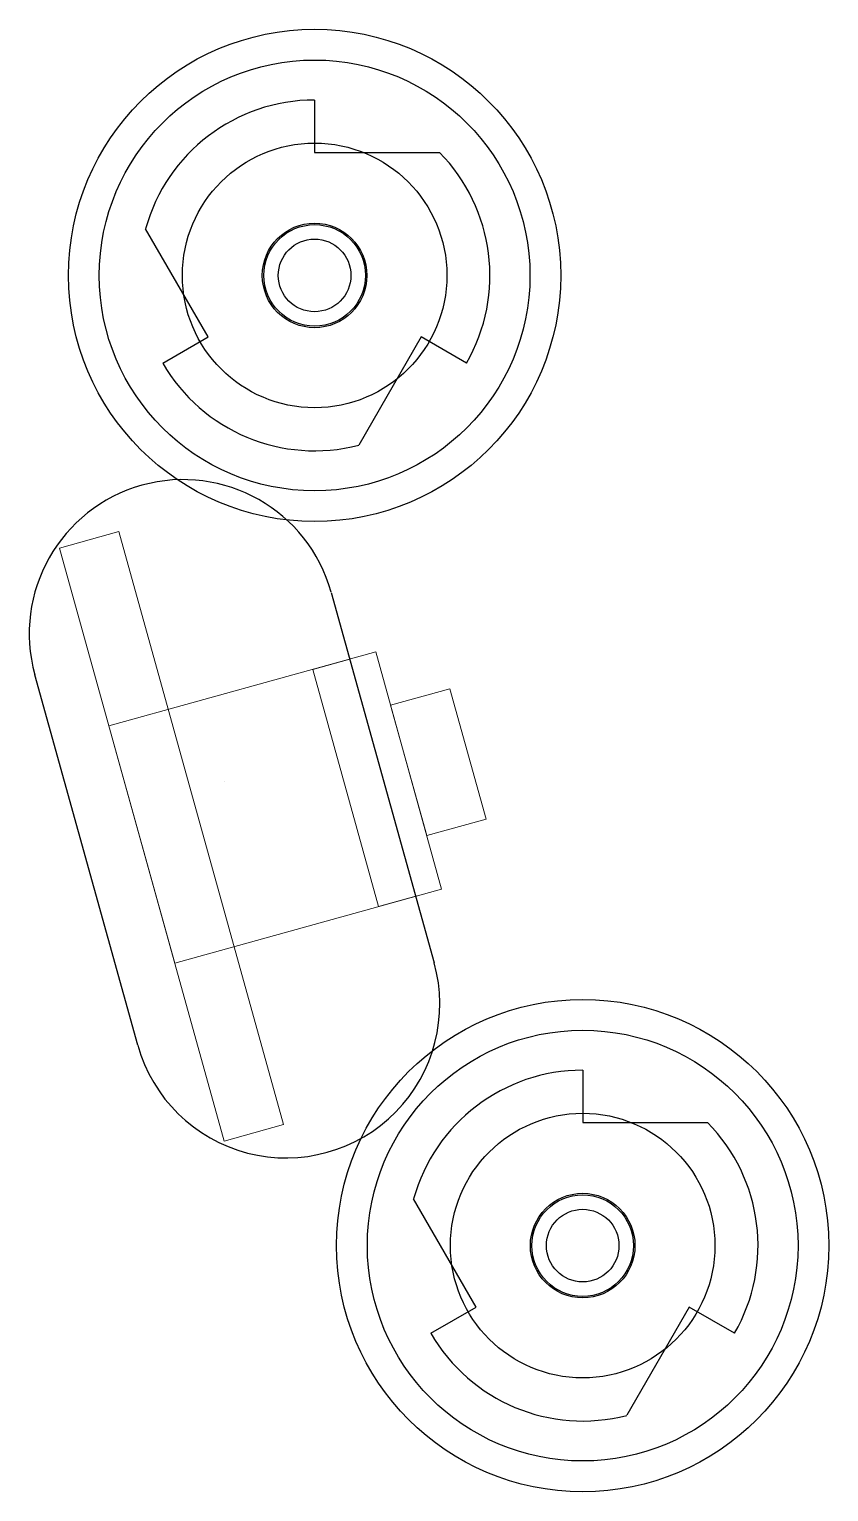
# Model space of a CAD drawing. Extents: x 2.2 to 16.2, y 24.5 to 26.9.
# Drawn here: x 14.891 to 16.19, y 24.481 to 26.858 of the extents above.
import ezdxf

# ---------------------------------------------------------------- set-up
doc = ezdxf.new("R2010")
doc.units = 0
doc.header["$LTSCALE"] = 5
doc.header["$MEASUREMENT"] = 0
for name, color, linetype in [('Z0_BOTCOMP', 4, 'Continuous'), ('Z0_CUT500', 4, 'Continuous'), ('Z0_RUBBER', 4, 'Continuous'), ('Z0_TOPCOMP', 6, 'Continuous')]:
    doc.layers.add(name, color=color, linetype=linetype)

msp = doc.modelspace()

# ---------------------------------------------------------------- linework, layer by layer
at = {"layer": 'Z0_BOTCOMP', "color": 4, "linetype": 'Continuous', "lineweight": 25}
for p, q in [((15.3546, 26.743), (15.3546, 26.658)), ((15.3546, 26.658), (15.5576, 26.658)), ((15.1814, 26.358), (15.0799, 26.5339)), ((15.1078, 26.3155), (15.1814, 26.358)), ((15.5278, 26.358), (15.4263, 26.1822)), ((15.6014, 26.3155), (15.5278, 26.358)), ((15.7903, 25.1664), (15.7903, 25.0814)), ((15.7903, 25.0814), (15.9933, 25.0814)), ((15.6171, 24.7814), (15.5155, 24.9572)), ((15.5435, 24.7389), (15.6171, 24.7814)), ((15.9635, 24.7814), (15.862, 24.6056)), ((16.0371, 24.7389), (15.9635, 24.7814))]:
    msp.add_line(p, q, dxfattribs=at)
for centre, radius in [((15.3546, 26.458), 0.085), ((15.3546, 26.458), 0.059), ((15.7903, 24.8814), 0.085), ((15.7903, 24.8814), 0.059)]:
    msp.add_circle(centre, radius, dxfattribs=at)
for centre, start, end in [((15.3546, 26.458), 90, 164.5679), ((15.3546, 26.458), -30, 44.5679), ((15.3546, 26.458), -150, -75.4321), ((15.7903, 24.8814), 90, 164.5679), ((15.7903, 24.8814), -30, 44.5679), ((15.7903, 24.8814), -150, -75.4321)]:
    msp.add_arc(centre, 0.285, start, end, dxfattribs=at)
at = {"layer": 'Z0_CUT500', "color": 5, "linetype": 'Continuous', "lineweight": 25}
for p, q in [((15.3816, 25.943), (15.549, 25.3408)), ((15.0672, 25.2069), (14.8999, 25.8091))]:
    msp.add_line(p, q, dxfattribs=at)
for centre in [(15.3546, 26.458), (15.7903, 24.8814)]:
    msp.add_circle(centre, 0.0825, dxfattribs=at)
for centre, start, end in [((15.1408, 25.8761), 15.5294, -164.4706), ((15.3081, 25.2739), -164.4706, 15.5294)]:
    msp.add_arc(centre, 0.25, start, end, dxfattribs=at)
at = {"layer": 'Z0_RUBBER', "color": 2, "linetype": 'Continuous', "lineweight": 25}
for centre, radius in [((15.3546, 26.458), 0.4), ((15.3546, 26.458), 0.215), ((15.7903, 24.8814), 0.4), ((15.7903, 24.8814), 0.215)]:
    msp.add_circle(centre, radius, dxfattribs=at)
at = {"layer": 'Z0_TOPCOMP', "color": 6, "linetype": 'Continuous', "lineweight": 5}
for p, q in [((15.0738, 26.1169), (15.0738, 26.1169)), ((15.0364, 26.0416), (14.94, 26.0148)), ((15.3041, 25.0781), (15.0364, 26.0416)), ((14.94, 26.0148), (15.2078, 25.0513)), ((15.0203, 25.7258), (15.4539, 25.8463)), ((15.3515, 25.8178), (15.4118, 25.8346)), ((15.4118, 25.8346), (15.5189, 25.4492)), ((15.4539, 25.8463), (15.561, 25.4609)), ((15.4586, 25.4324), (15.3515, 25.8178)), ((15.478, 25.7595), (15.5744, 25.7863)), ((15.5744, 25.7863), (15.6333, 25.5744)), ((15.5369, 25.5476), (15.478, 25.7595)), ((15.1274, 25.3404), (15.0203, 25.7258)), ((15.2077, 25.6351), (15.2077, 25.6351)), ((15.6333, 25.5744), (15.5369, 25.5476)), ((15.561, 25.4609), (15.1274, 25.3404)), ((15.5189, 25.4492), (15.4586, 25.4324)), ((15.2078, 25.0513), (15.3041, 25.0781)), ((15.375, 25.033), (15.375, 25.033)), ((15.375, 25.033), (15.375, 25.033))]:
    msp.add_line(p, q, dxfattribs=at)
at = {"layer": 'Z0_TOPCOMP', "color": 6, "linetype": 'Continuous', "lineweight": 25}
for centre in [(15.3546, 26.458), (15.7903, 24.8814)]:
    msp.add_circle(centre, 0.35, dxfattribs=at)

doc.saveas('drawing.dxf')
